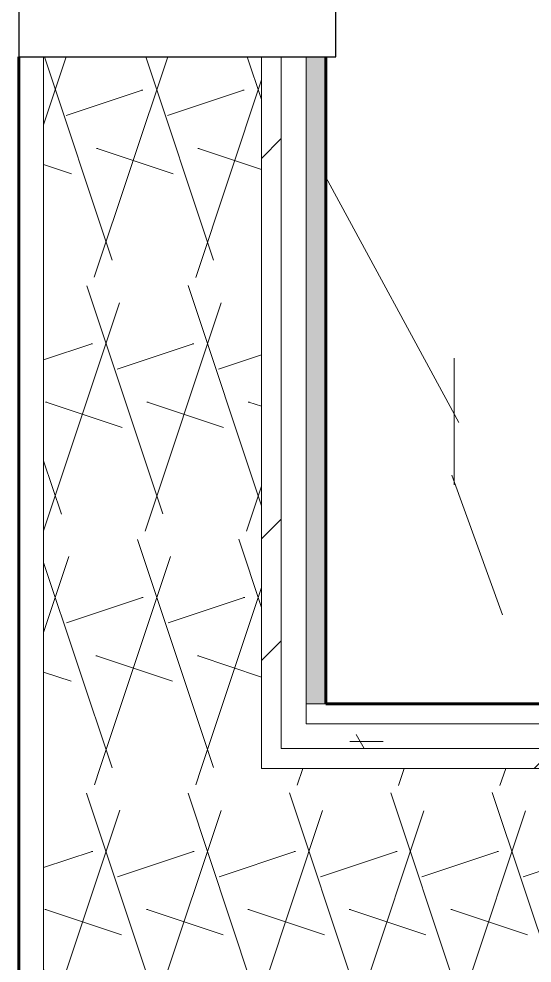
# Model space of a CAD drawing. Header units: inches. Extents: x -4169 to -1846, y 9706 to 12377.
# Drawn here: x -3505.3 to -3492.34, y 10644.03 to 10667.85 of the extents above; entities that cross this region are included whole.
import ezdxf

# ---------------------------------------------------------------- set-up
doc = ezdxf.new("R2010")
doc.units = ezdxf.units.IN
doc.header["$MEASUREMENT"] = 0
for name, color, linetype, lineweight in [('A-CLNG-PATT-1', 252, 'Continuous', 18), ('A-DOOR', 31, 'Continuous', 18), ('A-DOOR-FRAM', 31, 'Continuous', 30), ('A-WALL', 113, 'Continuous', 18), ('A-WALL-PATT-4', 111, 'Continuous', 9), ('I-WALL', 2, 'Continuous', 18), ('I-WALL-3', 2, 'Continuous', 60)]:
    doc.layers.add(name, color=color, linetype=linetype, lineweight=lineweight)
pattern_1 = [(161.57, (0.32, 0.32), (-2.560496185, -0.000537386), [0, -18.214, 2.022, 0]), (18.43, (-0.32, 0.32), (-2.560496185, 0.000537386), [0, -18.214, 2.022, 0]), (108.43, (0.32, 0.32), (1.27922091, -6.400876726), [6.07, -14.166]), (71.57, (-0.32, 0.32), (1.27922091, 6.400876726), [6.07, -14.166])]
pattern_2 = [(45, (0, 0), (-6.335677, 6.335677), []), (45, (0, 9.6), (-6.335677, 6.335677), [])]
pattern_3 = [(0, (0, 0), (20.48, 5.12), [0.845, -14.515, 0.845, -14.515, -81.92]), (0, (0, 0), (20.48, 5.12), [-30.72, 0.845, -29.875, 0.845, -14.515, -35.84]), (0, (0, 0), (20.48, 5.12), [-76.8, 0.845, -9.395, 0.845, -24.755]), (120, (7.68, 2.56), (-14.67405, 15.1762003), [0.845, -14.515, 0.845, -14.515, -81.92]), (120, (7.68, 2.56), (-14.67405, 15.1762003), [-30.72, 0.845, -29.875, 0.845, -14.515, -35.84]), (120, (7.68, 2.56), (-14.67405, 15.1762003), [-76.8, 0.845, -9.395, 0.845, -24.755]), (240, (10.24, 12.8), (-5.80595, -20.2962003), [0.845, -14.515, 0.845, -14.515, -81.92]), (240, (10.24, 12.8), (-5.80595, -20.2962003), [-30.72, 0.845, -29.875, 0.845, -14.515, -35.84]), (240, (10.24, 12.8), (-5.80595, -20.2962003), [-76.8, 0.845, -9.395, 0.845, -24.755])]

# ---------------------------------------------------------------- blocks, each defined once
blk = doc.blocks.new('HOLLOW METAL - UNIT DOOR-2160818-ENLARGED RCP - 1ST FLOOR PLAN')
at = {"layer": 'A-DOOR-FRAM'}
for p, q in [((-18, 4.125), (-20, 4.125)), ((-20, 4.125), (-20, -3.875)), ((-20, -3.875), (-18, -3.875))]:
    blk.add_line(p, q, dxfattribs=at)

msp = doc.modelspace()

# ---------------------------------------------------------------- hatches: boundary and pattern name
at = {"layer": 'A-CLNG-PATT-1'}
h = msp.add_hatch(dxfattribs=at)
h.set_pattern_fill('FP_28', color=256, style=0, pattern_type=2)
h.set_pattern_definition([(108.435, (4.16, 0), (-16.000521, 32.0003383), [6.072, -44.525]), (139.399, (2.24, 5.76), (-96.00016541, 79.9998798), [2.95, -144.562]), (136.848, (16, 7.68), (-240.00202852, 223.9982064), [7.018, -343.889]), (109.983, (10.88, 12.48), (-47.99971113, 127.99986808), [3.746, -183.53]), (90, (9.6, 0), (-16, 16), [3.2, -12.8]), (118.443, (9.6, 3.2), (112.0002199, -207.99937941), [8.734, -427.981]), (84.289, (5.44, 10.88), (-16.00092206, -143.99947947), [3.216, -157.582]), (129.806, (5.76, 14.08), (64.00060153, -80.0001644), [2.499, -122.465])])
h.paths.add_polyline_path([(-3435.324, 10649.858), (-3435.324, 10668.808), (-3497.299, 10668.808), (-3497.299, 10666.889), (-3497.549, 10666.889), (-3497.549, 10650.564), (-3479.549, 10650.564), (-3479.549, 10649.858), (-3447.301, 10649.858)], flags=0)
h.paths.add_polyline_path([(-3481.174, 10669.058), (-3435.324, 10669.058), (-3435.324, 10707.208), (-3497.549, 10707.208), (-3497.549, 10706.889), (-3497.299, 10706.889), (-3497.299, 10704.889), (-3497.549, 10704.889), (-3497.549, 10669.058)], flags=0)
h.paths.add_polyline_path([(-3455.742, 10707.458), (-3435.324, 10707.458), (-3435.324, 10726.408), (-3478.299, 10726.408), (-3478.299, 10707.458), (-3459.327, 10707.458)], flags=0)
at = {"layer": 'A-WALL-PATT-4'}
h = msp.add_hatch(dxfattribs=at)
h.set_pattern_fill('FP_2', color=256, style=0, pattern_type=2)
h.set_pattern_definition(pattern_1)
h.paths.add_polyline_path([(-3499.174, 10648.939), (-3499.174, 10666.889), (-3504.674, 10666.889), (-3504.674, 10648.939)], flags=0)
h.paths.add_polyline_path([(-3499.236, 10706.889), (-3499.174, 10706.889), (-3499.174, 10709.414), (-3504.674, 10709.414), (-3504.674, 10706.889), (-3500.373, 10706.889)], flags=0)
h = msp.add_hatch(dxfattribs=at)
h.set_pattern_fill('FP_26', color=256, style=0, pattern_type=2)
h.set_pattern_definition(pattern_2)
h.paths.add_polyline_path([(-3498.674, 10649.439), (-3498.674, 10666.889), (-3499.174, 10666.889), (-3499.174, 10649.439), (-3498.932, 10649.439)], flags=0)
h.paths.add_polyline_path([(-3498.932, 10706.889), (-3498.674, 10706.889), (-3498.674, 10708.914), (-3499.174, 10708.914), (-3499.174, 10706.889)], flags=0)
h = msp.add_hatch(dxfattribs=at)
h.set_pattern_fill('FP_1', color=256, style=0, pattern_type=2)
h.set_pattern_definition(pattern_3)
h.paths.add_polyline_path([(-3479.549, 10650.064), (-3479.549, 10650.564), (-3498.049, 10650.564), (-3498.049, 10650.064), (-3480.049, 10650.064)], flags=0)
h = msp.add_hatch(dxfattribs=at)
h.set_pattern_fill('FP_1', color=256, style=0, pattern_type=2)
h.set_pattern_definition(pattern_3)
h.paths.add_polyline_path([(-3498.674, 10649.439), (-3480.049, 10649.439), (-3480.049, 10650.064), (-3498.674, 10650.064), (-3498.674, 10649.858)], flags=0)
h = msp.add_hatch(dxfattribs=at)
h.set_pattern_fill('FP_26', color=256, style=0, pattern_type=2)
h.set_pattern_definition(pattern_2)
h.paths.add_polyline_path([(-3497.95, 10648.939), (-3480.674, 10648.939), (-3480.674, 10649.439), (-3499.174, 10649.439), (-3499.174, 10648.939), (-3498.049, 10648.939)], flags=0)
h = msp.add_hatch(dxfattribs=at)
h.set_pattern_fill('FP_2', color=256, style=0, pattern_type=2)
h.set_pattern_definition(pattern_1)
h.paths.add_polyline_path([(-3498.756, 10643.439), (-3481.174, 10643.439), (-3481.187, 10648.939), (-3504.674, 10648.939), (-3504.674, 10643.439), (-3499.174, 10643.439)], flags=0)
at = {"layer": 'I-WALL'}
h = msp.add_hatch(color=256, dxfattribs=at)
h.paths.add_polyline_path([(-3498.049, 10650.564), (-3497.549, 10650.564), (-3497.549, 10666.889), (-3498.049, 10666.889), (-3498.049, 10650.579)], flags=0)
h.paths.add_polyline_path([(-3497.95, 10706.889), (-3497.549, 10706.889), (-3497.549, 10707.789), (-3498.049, 10707.789), (-3498.049, 10706.889)], flags=0)

# ---------------------------------------------------------------- linework, layer by layer
at = {"layer": 'A-WALL'}
for p, q in [((-3504.674, 10643.439), (-3504.674, 10666.889)), ((-3499.174, 10648.939), (-3499.174, 10666.889)), ((-3498.674, 10649.439), (-3498.674, 10666.889)), ((-3498.049, 10650.064), (-3498.049, 10666.889)), ((-3497.549, 10650.564), (-3498.049, 10650.564)), ((-3498.049, 10650.064), (-3480.049, 10650.064)), ((-3498.674, 10649.439), (-3480.674, 10649.439)), ((-3499.174, 10648.939), (-3481.174, 10648.939))]:
    msp.add_line(p, q, dxfattribs=at)
at = {"layer": 'I-WALL-3'}
for p, q in [((-3505.299, 10642.814), (-3505.299, 10666.889)), ((-3497.549, 10666.889), (-3497.549, 10650.564)), ((-3497.549, 10650.564), (-3479.549, 10650.564))]:
    msp.add_line(p, q, dxfattribs=at)

# ---------------------------------------------------------------- block references
at = {"layer": 'A-DOOR', "rotation": 89.99999999999432}
msp.add_blockref('HOLLOW METAL - UNIT DOOR-2160818-ENLARGED RCP - 1ST FLOOR PLAN', (-3501.174, 10686.889), dxfattribs=at)

doc.saveas('drawing.dxf')
